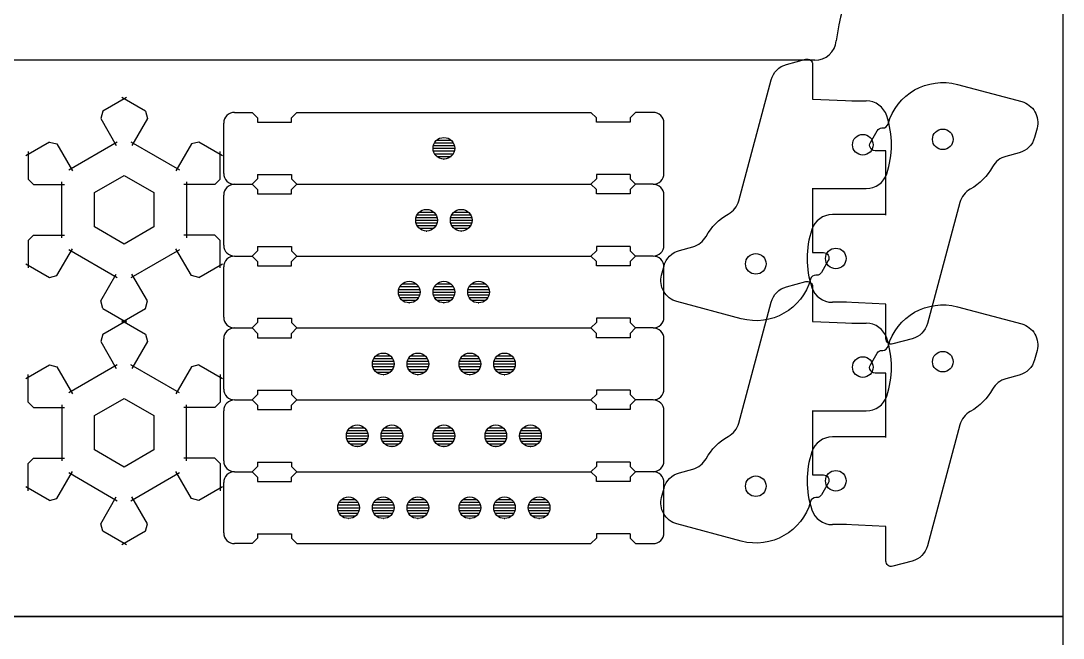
# Model space of a CAD drawing. Header units: inches. Extents: x -248 to 382, y -86 to 166.
# Drawn here: x 107.98 to 113.99, y 43.55 to 47.11 of the extents above; entities that cross this region are included whole.
import ezdxf

# ---------------------------------------------------------------- set-up
doc = ezdxf.new("R2010")
doc.units = ezdxf.units.IN
doc.header["$MEASUREMENT"] = 0
doc.layers.add('CUT', color=1, linetype='Continuous')
doc.layers.add('ETCH', color=5, linetype='Continuous')

# ---------------------------------------------------------------- blocks, each defined once
blk = doc.blocks.new('HingeTop')
at = {"layer": 'CUT', "ltscale": 0.0078125}
for p, q in [((-0.2420000000000186, 0.2628750000000153), (-0.004999999999995453, 0.252999999999993)), ((-0.01500000000000057, 0.2529999999999646), (0.06730811818719928, 0.2529999999999362)), ((-0.2420000000000044, -0.2530000000000072), (-0.004999999999995453, -0.2530000000000072)), ((-0.01500000000001478, -0.2530000000000072), (0.06730811818711402, -0.2530000000000356))]:
    blk.add_line(p, q, dxfattribs=at)
at = {"layer": 'CUT'}
blk.add_lwpolyline([(-0.2420000000000044, -0.2500000000000071), (-0.2419999999999902, -0.6220000000000638), (-0.1789304353138164, -0.6220000000000638, -0.5773502691895889), (-0.1518671414455497, -0.6688750000000605), (-0.1914156348850611, -0.7373750000001122, -0.267949192431152), (-0.2184789287533278, -0.7530000000001122), (-0.2240231221598492, -0.7530000000001069, 0.3364241253867803), (-0.2541185360290541, -0.7758340292276638, -0.4110309867570384), (-0.6548926467937548, -1.004323671022858), (-1.025460774706161, -0.9050302404078787, -0.414213562373166), (-1.113849122354409, -0.7519371314838728), (-1.099434927490776, -0.6981426239027242, -0.2679491924309491), (-1.011046579842485, -0.6097542762544834), (-0.934141223923902, -0.5891475482424693, 0.2037975577062603), (-0.8570858770336542, -0.5288629954650923, -0.1412170191681405), (-0.7286370045349884, -0.4004141229664371, 0.2037975577062902), (-0.6683524517575989, -0.3233587760761822), (-0.4811977525575486, 0.3751120702137505, -0.2679491924311215), (-0.3928094049092294, 0.4635004178620701), (-0.2813380951594411, 0.4933690652887677, -0.4931454260313123), (-0.2419999999999902, 0.4631838832172352), (-0.2419999999999902, 0.2628750000000135)], format="xyb", dxfattribs=at)
at = {"layer": 'CUT', "ltscale": 0.00390625}
for centre in [(0.04749999999998522, -2.842170943040401e-14), (-0.5700000000000074, -0.6875000000000713)]:
    blk.add_circle(centre, 0.05949999999999999, dxfattribs=at)
at = {"layer": 'CUT', "ltscale": 0.0078125}
for centre, radius, start, end in [((0.06730811818715665, 0.1279999999999504), 0.125, 18.36545763084453, 90), ((-0.3182499999999777, -3.552713678800501e-14), 0.5312499999999634, 341.6345423691602, 18.36545763084227), ((0.06730811818715665, -0.1280000000000072), 0.125, 269.999999999987, 341.6345423691626)]:
    blk.add_arc(centre, radius, start, end, dxfattribs=at)

msp = doc.modelspace()

# ---------------------------------------------------------------- hatches: boundary and pattern name
at = {"layer": 'ETCH'}
h = msp.add_hatch(dxfattribs=at)
h.set_pattern_fill('ANSI31', color=256, scale=0.125, angle=315)
h.set_pattern_definition([(0, (105.5345832969724, 46.37906027223009), (4.336808689942018e-18, 0.015625), [])])
h.paths.add_polyline_path([(110.3542622708473, 46.37906027223009, 1), (110.4792622708473, 46.37906027223009, 1)])
h = msp.add_hatch(dxfattribs=at)
h.set_pattern_fill('ANSI31', color=256, scale=0.125, angle=315)
h.set_pattern_definition([(0, (105.6345832969724, 45.96422687721404), (4.336808689942018e-18, 0.015625), [])])
h.paths.add_polyline_path([(110.3792622708473, 45.96422687721404, -1), (110.2542622708473, 45.96422687721404, -1)])
h = msp.add_hatch(dxfattribs=at)
h.set_pattern_fill('ANSI31', color=256, scale=0.125, angle=315)
h.set_pattern_definition([(0, (105.4345832969724, 45.96422687721404), (4.336808689942018e-18, 0.015625), [])])
h.paths.add_polyline_path([(110.5792622708473, 45.96422687721404, -1), (110.4542622708473, 45.96422687721404, -1)])
h = msp.add_hatch(dxfattribs=at)
h.set_pattern_fill('ANSI31', color=256, scale=0.125, angle=315)
h.set_pattern_definition([(0, (105.7345832969724, 45.54939348219796), (4.336808689942018e-18, 0.015625), [])])
h.paths.add_polyline_path([(110.2792622708473, 45.54939348219796, -1), (110.1542622708473, 45.54939348219796, -1)])
h = msp.add_hatch(dxfattribs=at)
h.set_pattern_fill('ANSI31', color=256, scale=0.125, angle=315)
h.set_pattern_definition([(0, (105.5345832969724, 45.54939348219796), (4.336808689942018e-18, 0.015625), [])])
h.paths.add_polyline_path([(110.4792622708473, 45.54939348219796, -1), (110.3542622708473, 45.54939348219796, -1)])
h = msp.add_hatch(dxfattribs=at)
h.set_pattern_fill('ANSI31', color=256, scale=0.125, angle=315)
h.set_pattern_definition([(0, (105.3345832969724, 45.54939348219796), (4.336808689942018e-18, 0.015625), [])])
h.paths.add_polyline_path([(110.6792622708473, 45.54939348219796, -1), (110.5542622708473, 45.54939348219796, -1)])
h = msp.add_hatch(dxfattribs=at)
h.set_pattern_fill('ANSI31', color=256, scale=0.125, angle=315)
h.set_pattern_definition([(0, (105.8845832969724, 45.1345600871819), (4.336808689942018e-18, 0.015625), [])])
h.paths.add_polyline_path([(110.1292622708473, 45.1345600871819, -1), (110.0042622708473, 45.1345600871819, -1)])
h = msp.add_hatch(dxfattribs=at)
h.set_pattern_fill('ANSI31', color=256, scale=0.125, angle=315)
h.set_pattern_definition([(0, (105.6845832969724, 45.1345600871819), (4.336808689942018e-18, 0.015625), [])])
h.paths.add_polyline_path([(110.3292622708473, 45.1345600871819, -1), (110.2042622708473, 45.1345600871819, -1)])
h = msp.add_hatch(dxfattribs=at)
h.set_pattern_fill('ANSI31', color=256, scale=0.125, angle=315)
h.set_pattern_definition([(0, (105.3845832969724, 45.1345600871819), (4.336808689942018e-18, 0.015625), [])])
h.paths.add_polyline_path([(110.6292622708473, 45.1345600871819, -1), (110.5042622708473, 45.1345600871819, -1)])
h = msp.add_hatch(dxfattribs=at)
h.set_pattern_fill('ANSI31', color=256, scale=0.125, angle=315)
h.set_pattern_definition([(0, (105.1845832969724, 45.1345600871819), (4.336808689942018e-18, 0.015625), [])])
h.paths.add_polyline_path([(110.8292622708473, 45.1345600871819, -1), (110.7042622708473, 45.1345600871819, -1)])
h = msp.add_hatch(dxfattribs=at)
h.set_pattern_fill('ANSI31', color=256, scale=0.125, angle=315)
h.set_pattern_definition([(0, (106.0345832969724, 44.71972669216582), (4.336808689942018e-18, 0.015625), [])])
h.paths.add_polyline_path([(109.9792622708473, 44.71972669216582, -1), (109.8542622708473, 44.71972669216582, -1)])
h = msp.add_hatch(dxfattribs=at)
h.set_pattern_fill('ANSI31', color=256, scale=0.125, angle=315)
h.set_pattern_definition([(0, (105.8345832969724, 44.71972669216582), (4.336808689942018e-18, 0.015625), [])])
h.paths.add_polyline_path([(110.1792622708473, 44.71972669216582, -1), (110.0542622708473, 44.71972669216582, -1)])
h = msp.add_hatch(dxfattribs=at)
h.set_pattern_fill('ANSI31', color=256, scale=0.125, angle=315)
h.set_pattern_definition([(0, (105.5345832969724, 44.71972669216582), (4.336808689942018e-18, 0.015625), [])])
h.paths.add_polyline_path([(110.4792622708473, 44.71972669216582, -1), (110.3542622708473, 44.71972669216582, -1)])
h = msp.add_hatch(dxfattribs=at)
h.set_pattern_fill('ANSI31', color=256, scale=0.125, angle=315)
h.set_pattern_definition([(0, (105.2345832969724, 44.71972669216582), (4.336808689942018e-18, 0.015625), [])])
h.paths.add_polyline_path([(110.7792622708473, 44.71972669216582, -1), (110.6542622708473, 44.71972669216582, -1)])
h = msp.add_hatch(dxfattribs=at)
h.set_pattern_fill('ANSI31', color=256, scale=0.125, angle=315)
h.set_pattern_definition([(0, (105.0345832969724, 44.71972669216582), (4.336808689942018e-18, 0.015625), [])])
h.paths.add_polyline_path([(110.9792622708473, 44.71972669216582, -1), (110.8542622708473, 44.71972669216582, -1)])
h = msp.add_hatch(dxfattribs=at)
h.set_pattern_fill('ANSI31', color=256, scale=0.125, angle=315)
h.set_pattern_definition([(0, (106.0845832969724, 44.30489329714977), (4.336808689942018e-18, 0.015625), [])])
h.paths.add_polyline_path([(109.9292622708473, 44.30489329714977, -1), (109.8042622708473, 44.30489329714977, -1)])
h = msp.add_hatch(dxfattribs=at)
h.set_pattern_fill('ANSI31', color=256, scale=0.125, angle=315)
h.set_pattern_definition([(0, (105.8845832969724, 44.30489329714977), (4.336808689942018e-18, 0.015625), [])])
h.paths.add_polyline_path([(110.1292622708473, 44.30489329714977, -1), (110.0042622708473, 44.30489329714977, -1)])
h = msp.add_hatch(dxfattribs=at)
h.set_pattern_fill('ANSI31', color=256, scale=0.125, angle=315)
h.set_pattern_definition([(0, (105.6845832969724, 44.30489329714977), (4.336808689942018e-18, 0.015625), [])])
h.paths.add_polyline_path([(110.3292622708473, 44.30489329714977, -1), (110.2042622708473, 44.30489329714977, -1)])
h = msp.add_hatch(dxfattribs=at)
h.set_pattern_fill('ANSI31', color=256, scale=0.125, angle=315)
h.set_pattern_definition([(0, (105.3845832969724, 44.30489329714977), (4.336808689942018e-18, 0.015625), [])])
h.paths.add_polyline_path([(110.6292622708473, 44.30489329714977, -1), (110.5042622708473, 44.30489329714977, -1)])
h = msp.add_hatch(dxfattribs=at)
h.set_pattern_fill('ANSI31', color=256, scale=0.125, angle=315)
h.set_pattern_definition([(0, (105.1845832969724, 44.30489329714977), (4.336808689942018e-18, 0.015625), [])])
h.paths.add_polyline_path([(110.8292622708473, 44.30489329714977, -1), (110.7042622708473, 44.30489329714977, -1)])
h = msp.add_hatch(dxfattribs=at)
h.set_pattern_fill('ANSI31', color=256, scale=0.125, angle=315)
h.set_pattern_definition([(0, (104.9845832969724, 44.30489329714977), (4.336808689942018e-18, 0.015625), [])])
h.paths.add_polyline_path([(111.0292622708473, 44.30489329714977, -1), (110.9042622708473, 44.30489329714977, -1)])

# ---------------------------------------------------------------- linework, layer by layer
at = {"layer": 'CUT'}
for p, q in [((112.5572582639738, 46.88703514819586), (102.384091591439, 46.88703514819586)), ((108.5852692769736, 46.67186282130454), (108.4482207968888, 46.59273784443555)), ((108.6952544631902, 46.59273784443556), (108.5582059831054, 46.67186282130454)), ((108.4482207968888, 46.59273784443555), (108.4367825030206, 46.55004955056729)), ((108.6952544631902, 46.59273784443556), (108.7066927570584, 46.55004955056729)), ((109.2092622708473, 46.58647696973813), (109.3105122708473, 46.58647696973813)), ((109.3417622708473, 46.55522696973813), (109.3105122708473, 46.58647696973813)), ((109.5367622708473, 46.55522696973811), (109.5680122708473, 46.58647696973811)), ((109.5680122708473, 46.58647696973811), (111.2655122708473, 46.58647696973812)), ((111.2967622708473, 46.55522696973812), (111.2655122708473, 46.58647696973812)), ((111.4917622708473, 46.55522696973813), (111.5230122708473, 46.58647696973813)), ((111.6242622708473, 46.58647696973813), (111.5230122708473, 46.58647696973813)), ((108.4367825030206, 46.55004955056729), (108.5264700030206, 46.39470624376347)), ((108.7066927570584, 46.55004955056729), (108.6170052570584, 46.39470624376347)), ((109.1467622708473, 46.23414357472206), (109.1467622708473, 46.52397696973813)), ((109.3417622708473, 46.55522696973813), (109.3417622708473, 46.53018531849212)), ((109.3417622708473, 46.53018531849212), (109.5367622708473, 46.53018531849212)), ((109.5367622708473, 46.53018531849212), (109.5367622708473, 46.55522696973811)), ((111.2967622708473, 46.53018531849212), (111.2967622708473, 46.55522696973812)), ((111.4917622708473, 46.53018531849212), (111.2967622708473, 46.53018531849212)), ((111.4917622708473, 46.55522696973813), (111.4917622708473, 46.53018531849212)), ((111.6867622708473, 46.23414357472206), (111.6867622708473, 46.52397696973813)), ((108.1409982047681, 46.41536279817353), (108.0039497246833, 46.33623782130455)), ((108.1409982047681, 46.41536279817353), (108.1836864986364, 46.40392450430527)), ((108.1836864986364, 46.40392450430527), (108.2733739986364, 46.24858119750144)), ((108.2520298517022, 46.25430034443556), (108.5321891499547, 46.41605039069759)), ((108.6112861101243, 46.41605039069759), (108.8914454083767, 46.25430034443556)), ((108.9597887614426, 46.40392450430527), (108.8701012614426, 46.24858119750143)), ((109.0024770553109, 46.41536279817353), (108.9597887614426, 46.40392450430527)), ((109.1395255353956, 46.33623782130455), (109.0024770553109, 46.41536279817353)), ((108.0174813716175, 46.35967532130455), (108.0174813716175, 46.20142536756657)), ((109.1259938884615, 46.20142536756659), (109.1259938884615, 46.35967532130455)), ((108.0174813716175, 46.20142536756657), (108.0487313716175, 46.17017536756658)), ((109.1259938884615, 46.20142536756659), (109.0947438884615, 46.17017536756659)), ((109.3417622708473, 46.20289357472206), (109.3105122708473, 46.17164357472206)), ((109.3417622708473, 46.22793522596807), (109.5367622708473, 46.22793522596807)), ((109.3417622708473, 46.22793522596807), (109.3417622708473, 46.20289357472206)), ((109.5367622708473, 46.22793522596807), (109.5367622708473, 46.20289357472205)), ((109.5680122708473, 46.17164357472205), (109.5367622708473, 46.20289357472205)), ((111.2655122708473, 46.17164357472205), (111.2967622708473, 46.20289357472205)), ((111.4917622708473, 46.22793522596807), (111.2967622708473, 46.22793522596807)), ((111.2967622708473, 46.22793522596807), (111.2967622708473, 46.20289357472205)), ((111.4917622708473, 46.22793522596807), (111.4917622708473, 46.20289357472206)), ((111.5230122708473, 46.17164357472206), (111.4917622708473, 46.20289357472206)), ((108.0487313716175, 46.17017536756658), (108.2281063716175, 46.17017536756659)), ((108.2124813716175, 45.86230027504253), (108.2124813716175, 46.18580036756659)), ((109.0947438884615, 46.17017536756659), (108.9153688884615, 46.17017536756659)), ((108.9309938884615, 46.18580036756659), (108.9309938884615, 45.86230027504253)), ((109.2092622708473, 46.17164357472206), (109.3105122708473, 46.17164357472206)), ((109.3105122708473, 46.17164357472206), (109.3417622708473, 46.14039357472206)), ((109.3417622708473, 46.14039357472206), (109.3417622708473, 46.11535192347605)), ((109.5680122708473, 46.17164357472205), (109.5367622708473, 46.14039357472205)), ((109.5367622708473, 46.11535192347605), (109.5367622708473, 46.14039357472205)), ((109.5680122708473, 46.17164357472205), (111.2655122708473, 46.17164357472205)), ((111.2655122708473, 46.17164357472205), (111.2967622708473, 46.14039357472205)), ((111.2967622708473, 46.11535192347605), (111.2967622708473, 46.14039357472205)), ((111.5230122708473, 46.17164357472206), (111.4917622708473, 46.14039357472206)), ((111.4917622708473, 46.14039357472206), (111.4917622708473, 46.11535192347605)), ((111.6242622708473, 46.17164357472206), (111.5230122708473, 46.17164357472206)), ((109.1467622708473, 45.81931017970599), (109.1467622708473, 46.10914357472206)), ((109.3417622708473, 46.11535192347605), (109.5367622708473, 46.11535192347605)), ((111.4917622708473, 46.11535192347605), (111.2967622708473, 46.11535192347605)), ((111.6867622708473, 45.81931017970599), (111.6867622708473, 46.10914357472206)), ((108.0174813716175, 45.84667527504253), (108.0487313716175, 45.87792527504253)), ((108.0174813716175, 45.84667527504253), (108.0174813716175, 45.68842532130456)), ((108.0487313716175, 45.87792527504253), (108.2281063716175, 45.87792527504253)), ((109.0947438884615, 45.87792527504254), (108.9153688884615, 45.87792527504253)), ((109.1259938884615, 45.84667527504254), (109.0947438884615, 45.87792527504254)), ((109.1259938884615, 45.68842532130456), (109.1259938884615, 45.84667527504254)), ((108.1836864986364, 45.64417613830385), (108.2733739986364, 45.79951944510768)), ((108.5321891499547, 45.63205025191152), (108.2520298517022, 45.79380029817355)), ((108.8914454083767, 45.79380029817355), (108.6112861101243, 45.63205025191152)), ((108.9597887614426, 45.64417613830385), (108.8701012614426, 45.79951944510768)), ((109.3105122708473, 45.75681017970599), (109.3417622708473, 45.78806017970599)), ((109.3417622708473, 45.813101830952), (109.5367622708473, 45.813101830952)), ((109.3417622708473, 45.813101830952), (109.3417622708473, 45.78806017970599)), ((109.5367622708473, 45.813101830952), (109.5367622708473, 45.78806017970598)), ((109.5680122708473, 45.75681017970598), (109.5367622708473, 45.78806017970598)), ((111.2655122708473, 45.75681017970599), (111.2967622708473, 45.78806017970599)), ((111.4917622708473, 45.813101830952), (111.2967622708473, 45.813101830952)), ((111.2967622708473, 45.813101830952), (111.2967622708473, 45.78806017970599)), ((111.4917622708473, 45.813101830952), (111.4917622708473, 45.78806017970599)), ((111.5230122708473, 45.75681017970599), (111.4917622708473, 45.78806017970599)), ((109.2092622708473, 45.75681017970599), (109.3105122708473, 45.75681017970599)), ((109.3105122708473, 45.75681017970599), (109.3417622708473, 45.72556017970599)), ((109.3417622708473, 45.72556017970599), (109.3417622708473, 45.70051852845998)), ((109.5367622708473, 45.72556017970598), (109.5680122708473, 45.75681017970598)), ((109.5367622708473, 45.70051852845998), (109.5367622708473, 45.72556017970598)), ((109.5680122708473, 45.75681017970598), (111.2655122708473, 45.75681017970599)), ((111.2655122708473, 45.75681017970599), (111.2967622708473, 45.72556017970599)), ((111.2967622708473, 45.70051852845998), (111.2967622708473, 45.72556017970599)), ((111.5230122708473, 45.75681017970599), (111.4917622708473, 45.72556017970599)), ((111.4917622708473, 45.72556017970599), (111.4917622708473, 45.70051852845998)), ((111.6242622708473, 45.75681017970599), (111.5230122708473, 45.75681017970599)), ((108.0039497246833, 45.71186282130456), (108.1409982047681, 45.63273784443558)), ((109.0024770553109, 45.63273784443558), (109.1395255353956, 45.71186282130456)), ((109.1467622708473, 45.40447678468993), (109.1467622708473, 45.69431017970599)), ((109.3417622708473, 45.70051852845998), (109.5367622708473, 45.70051852845998)), ((111.4917622708473, 45.70051852845998), (111.2967622708473, 45.70051852845998)), ((111.6867622708473, 45.40447678468993), (111.6867622708473, 45.69431017970599)), ((108.1409982047681, 45.63273784443558), (108.1836864986364, 45.64417613830385)), ((108.4367825030206, 45.49805109204182), (108.5264700030206, 45.65339439884565)), ((108.7066927570584, 45.49805109204183), (108.6170052570584, 45.65339439884565)), ((109.0024770553109, 45.63273784443558), (108.9597887614426, 45.64417613830385)), ((108.4482207968888, 45.45536279817355), (108.4367825030206, 45.49805109204182)), ((108.6952544631902, 45.45536279817357), (108.7066927570584, 45.49805109204183)), ((108.4482207968888, 45.45536279817355), (108.5852692769736, 45.37623782130457)), ((108.5582059831054, 45.37623782130457), (108.6952544631902, 45.45536279817357)), ((108.4482207968888, 45.30616412277271), (108.5852692769736, 45.3852890996417)), ((108.5582059831054, 45.3852890996417), (108.6952544631902, 45.3061641227727)), ((109.3105122708473, 45.34197678468993), (109.3417622708473, 45.37322678468993)), ((109.3417622708473, 45.39826843593593), (109.5367622708473, 45.39826843593593)), ((109.3417622708473, 45.39826843593593), (109.3417622708473, 45.37322678468993)), ((109.5367622708473, 45.39826843593593), (109.5367622708473, 45.37322678468991)), ((109.5680122708473, 45.34197678468991), (109.5367622708473, 45.37322678468991)), ((111.2655122708473, 45.34197678468992), (111.2967622708473, 45.37322678468992)), ((111.4917622708473, 45.39826843593593), (111.2967622708473, 45.39826843593593)), ((111.2967622708473, 45.39826843593593), (111.2967622708473, 45.37322678468992)), ((111.4917622708473, 45.39826843593593), (111.4917622708473, 45.37322678468993)), ((111.5230122708473, 45.34197678468993), (111.4917622708473, 45.37322678468993)), ((108.4482207968888, 45.30616412277271), (108.4367825030206, 45.26347582890445)), ((108.6952544631902, 45.3061641227727), (108.7066927570584, 45.26347582890444)), ((109.2092622708473, 45.34197678468993), (109.3105122708473, 45.34197678468993)), ((109.3105122708473, 45.34197678468993), (109.3417622708473, 45.31072678468993)), ((109.3417622708473, 45.31072678468993), (109.3417622708473, 45.28568513344391)), ((109.5680122708473, 45.34197678468991), (109.5367622708473, 45.31072678468991)), ((109.5367622708473, 45.28568513344391), (109.5367622708473, 45.31072678468991)), ((109.5680122708473, 45.34197678468991), (111.2655122708473, 45.34197678468992)), ((111.2655122708473, 45.34197678468992), (111.2967622708473, 45.31072678468992)), ((111.2967622708473, 45.28568513344391), (111.2967622708473, 45.31072678468992)), ((111.5230122708473, 45.34197678468993), (111.4917622708473, 45.31072678468993)), ((111.4917622708473, 45.31072678468993), (111.4917622708473, 45.28568513344391)), ((111.6242622708473, 45.34197678468993), (111.5230122708473, 45.34197678468993)), ((108.4367825030206, 45.26347582890445), (108.5264700030206, 45.10813252210062)), ((108.7066927570584, 45.26347582890444), (108.6170052570584, 45.10813252210062)), ((109.1467622708473, 44.98964338967386), (109.1467622708473, 45.27947678468993)), ((109.3417622708473, 45.28568513344391), (109.5367622708473, 45.28568513344391)), ((111.4917622708473, 45.28568513344391), (111.2967622708473, 45.28568513344391)), ((111.6867622708473, 44.98964338967386), (111.6867622708473, 45.27947678468993)), ((108.0039497246834, 45.0496640996417), (108.1409982047682, 45.12878907651069)), ((108.1409982047682, 45.12878907651069), (108.1836864986364, 45.11735078264242)), ((108.1836864986364, 45.11735078264242), (108.2733739986364, 44.96200747583858)), ((108.5321891499547, 45.12947666903474), (108.2520298517023, 44.96772662277272)), ((108.8914454083768, 44.96772662277272), (108.6112861101243, 45.12947666903474)), ((108.9597887614426, 45.11735078264242), (108.8701012614426, 44.96200747583859)), ((109.0024770553109, 45.12878907651069), (108.9597887614426, 45.11735078264242)), ((109.0024770553109, 45.12878907651069), (109.1395255353957, 45.0496640996417)), ((108.0174813716175, 44.91485164590374), (108.0174813716175, 45.0731015996417)), ((109.1259938884616, 45.0731015996417), (109.1259938884615, 44.91485164590372)), ((109.3105122708473, 44.92714338967386), (109.3417622708473, 44.95839338967386)), ((109.3417622708473, 44.98343504091986), (109.5367622708473, 44.98343504091986)), ((109.3417622708473, 44.98343504091986), (109.3417622708473, 44.95839338967386)), ((109.5367622708473, 44.98343504091986), (109.5367622708473, 44.95839338967384)), ((109.5680122708473, 44.92714338967384), (109.5367622708473, 44.95839338967384)), ((111.2655122708473, 44.92714338967385), (111.2967622708473, 44.95839338967385)), ((111.4917622708473, 44.98343504091986), (111.2967622708473, 44.98343504091986)), ((111.2967622708473, 44.98343504091986), (111.2967622708473, 44.95839338967385)), ((111.4917622708473, 44.98343504091986), (111.4917622708473, 44.95839338967386)), ((111.5230122708473, 44.92714338967386), (111.4917622708473, 44.95839338967386)), ((108.0174813716175, 44.91485164590374), (108.0487313716175, 44.88360164590374)), ((108.0487313716175, 44.88360164590374), (108.2281063716175, 44.88360164590374)), ((108.2124813716175, 44.89922664590374), (108.2124813716175, 44.57572655337968)), ((109.0947438884615, 44.88360164590373), (108.9153688884615, 44.88360164590374)), ((108.9309938884615, 44.57572655337968), (108.9309938884615, 44.89922664590374)), ((109.1259938884615, 44.91485164590372), (109.0947438884615, 44.88360164590373)), ((109.2092622708473, 44.92714338967386), (109.3105122708473, 44.92714338967386)), ((109.3105122708473, 44.92714338967386), (109.3417622708473, 44.89589338967386)), ((109.3417622708473, 44.89589338967386), (109.3417622708473, 44.87085173842785)), ((109.5680122708473, 44.92714338967384), (109.5367622708473, 44.89589338967384)), ((109.5367622708473, 44.87085173842785), (109.5367622708473, 44.89589338967384)), ((109.5680122708473, 44.92714338967384), (111.2655122708473, 44.92714338967385)), ((111.2655122708473, 44.92714338967385), (111.2967622708473, 44.89589338967385)), ((111.2967622708473, 44.87085173842785), (111.2967622708473, 44.89589338967385)), ((111.5230122708473, 44.92714338967386), (111.4917622708473, 44.89589338967386)), ((111.4917622708473, 44.89589338967386), (111.4917622708473, 44.87085173842785)), ((111.6242622708473, 44.92714338967386), (111.5230122708473, 44.92714338967386)), ((109.1467622708473, 44.57480999465779), (109.1467622708473, 44.86464338967386)), ((109.3417622708473, 44.87085173842785), (109.5367622708473, 44.87085173842785)), ((111.4917622708473, 44.87085173842785), (111.2967622708473, 44.87085173842785)), ((111.6867622708473, 44.57480999465779), (111.6867622708473, 44.86464338967386)), ((108.0174813716175, 44.5601015533797), (108.0487313716175, 44.59135155337969)), ((108.0487313716175, 44.59135155337969), (108.2281063716175, 44.59135155337968)), ((109.0947438884616, 44.59135155337968), (108.9153688884615, 44.59135155337968)), ((109.1259938884616, 44.56010155337968), (109.0947438884616, 44.59135155337968)), ((108.0174813716175, 44.40185159964172), (108.0174813716175, 44.5601015533797)), ((108.1836864986364, 44.357602416641), (108.2733739986364, 44.51294572344483)), ((108.9597887614426, 44.357602416641), (108.8701012614426, 44.51294572344484)), ((109.1259938884616, 44.56010155337968), (109.1259938884616, 44.40185159964172)), ((109.2092622708473, 44.51230999465779), (109.3105122708473, 44.51230999465779)), ((109.3417622708473, 44.54355999465779), (109.3105122708473, 44.51230999465779)), ((109.3417622708473, 44.48105999465779), (109.3105122708473, 44.51230999465779)), ((109.3417622708473, 44.5686016459038), (109.5367622708473, 44.5686016459038)), ((109.3417622708473, 44.5686016459038), (109.3417622708473, 44.54355999465779)), ((109.5367622708473, 44.5686016459038), (109.5367622708473, 44.54355999465778)), ((109.5680122708473, 44.51230999465778), (109.5367622708473, 44.54355999465778)), ((109.5367622708473, 44.48105999465778), (109.5680122708473, 44.51230999465778)), ((109.5680122708473, 44.51230999465778), (111.2655122708473, 44.51230999465778)), ((111.2967622708473, 44.54355999465778), (111.2655122708473, 44.51230999465778)), ((111.2655122708473, 44.51230999465778), (111.2967622708473, 44.48105999465778)), ((111.4917622708473, 44.5686016459038), (111.2967622708473, 44.5686016459038)), ((111.2967622708473, 44.5686016459038), (111.2967622708473, 44.54355999465778)), ((111.4917622708473, 44.5686016459038), (111.4917622708473, 44.54355999465779)), ((111.5230122708473, 44.51230999465779), (111.4917622708473, 44.54355999465779)), ((111.4917622708473, 44.48105999465779), (111.5230122708473, 44.51230999465779)), ((111.6242622708473, 44.51230999465779), (111.5230122708473, 44.51230999465779)), ((108.2520298517023, 44.5072265765107), (108.5321891499547, 44.34547653024867)), ((108.6112861101243, 44.34547653024867), (108.8914454083768, 44.5072265765107)), ((109.3417622708473, 44.48105999465779), (109.3417622708473, 44.45601834341178)), ((109.3417622708473, 44.45601834341178), (109.5367622708473, 44.45601834341178)), ((109.5367622708473, 44.45601834341178), (109.5367622708473, 44.48105999465778)), ((111.2967622708473, 44.45601834341178), (111.2967622708473, 44.48105999465778)), ((111.4917622708473, 44.45601834341178), (111.2967622708473, 44.45601834341178)), ((111.4917622708473, 44.48105999465779), (111.4917622708473, 44.45601834341178)), ((108.1409982047682, 44.34616412277273), (108.0039497246834, 44.42528909964172)), ((109.1395255353957, 44.42528909964172), (109.0024770553109, 44.34616412277273)), ((109.1467622708473, 44.15997659964172), (109.1467622708473, 44.44980999465779)), ((111.6867622708473, 44.15997659964172), (111.6867622708473, 44.44980999465779)), ((108.1409982047682, 44.34616412277273), (108.1836864986364, 44.357602416641)), ((108.4367825030206, 44.21147737037898), (108.5264700030206, 44.3668206771828)), ((108.7066927570584, 44.21147737037897), (108.6170052570584, 44.3668206771828)), ((109.0024770553109, 44.34616412277273), (108.9597887614426, 44.357602416641)), ((108.4482207968888, 44.16878907651072), (108.4367825030206, 44.21147737037898)), ((108.6952544631902, 44.16878907651071), (108.7066927570584, 44.21147737037897)), ((108.5852692769736, 44.08966409964172), (108.4482207968888, 44.16878907651072)), ((108.6952544631902, 44.16878907651071), (108.5582059831054, 44.08966409964172)), ((109.3417622708473, 44.15376825088773), (109.5367622708473, 44.15376825088773)), ((109.3417622708473, 44.15376825088773), (109.3417622708473, 44.12872659964172)), ((109.5367622708473, 44.15376825088773), (109.5367622708473, 44.12872659964172)), ((111.4917622708473, 44.15376825088773), (111.2967622708473, 44.15376825088773)), ((111.2967622708473, 44.15376825088773), (111.2967622708473, 44.12872659964172)), ((111.4917622708473, 44.15376825088773), (111.4917622708473, 44.12872659964172)), ((109.3105122708473, 44.09747659964172), (109.2092622708473, 44.09747659964172)), ((109.3417622708473, 44.12872659964172), (109.3105122708473, 44.09747659964172)), ((109.5680122708473, 44.09747659964172), (109.5367622708473, 44.12872659964172)), ((109.5680122708473, 44.09747659964172), (111.2655122708473, 44.09747659964172)), ((111.2967622708473, 44.12872659964172), (111.2655122708473, 44.09747659964172)), ((111.4917622708473, 44.12872659964172), (111.5230122708473, 44.09747659964172)), ((111.5230122708473, 44.09747659964172), (111.6242622708473, 44.09747659964172))]:
    msp.add_line(p, q, dxfattribs=at)
for points in [[(89.99067492770641, 43.67703514819586), (113.9906749277064, 43.67703514819586), (113.9906749277064, 55.67703514819586), (89.99067492770641, 55.67703514819586)], [(108.5717376300395, 46.22237736537448), (108.7434938884615, 46.12321384333951), (108.7434938884615, 45.9248867992696), (108.5717376300395, 45.82572327723464), (108.3999813716175, 45.9248867992696), (108.3999813716175, 46.12321384333951)], [(108.5717376300395, 44.93580364371163), (108.7434938884615, 44.83664012167667), (108.7434938884615, 44.63831307760675), (108.5717376300395, 44.53914955557179), (108.3999813716175, 44.63831307760675), (108.3999813716175, 44.83664012167667)], [(89.99067492770641, 31.67703514819586), (113.9906749277064, 31.67703514819586), (113.9906749277064, 43.67703514819586), (89.99067492770641, 43.67703514819586)]]:
    msp.add_lwpolyline(points, close=True, dxfattribs=at)
for centre, radius, start, end in [((113.7406749277064, 46.88703514819585), 1.065000000000008, 96.02958733268886, 173.9704126673108), ((112.5572582639738, 47.01203514819586), 0.125, 270, 353.9704126673108), ((109.2092622708473, 46.52397696973813), 0.0625, 90, 180), ((111.6242622708473, 46.52397696973813), 0.0625, 0, 90), ((109.2092622708473, 46.23414357472206), 0.0625, 180, 270), ((111.6242622708473, 46.23414357472206), 0.0625, 270, 0), ((109.2092622708473, 46.10914357472206), 0.0625, 90, 180), ((111.6242622708473, 46.10914357472206), 0.0625, 0, 90), ((109.2092622708473, 45.81931017970599), 0.0625, 180, 270), ((111.6242622708473, 45.81931017970599), 0.0625, 270, 0), ((109.2092622708473, 45.69431017970599), 0.0625, 90, 180), ((111.6242622708473, 45.69431017970599), 0.0625, 0, 90), ((111.6242622708473, 45.40447678468993), 0.0625, 270, 270), ((109.2092622708473, 45.40447678468993), 0.0625, 180, 270), ((111.6242622708473, 45.40447678468993), 0.0625, 270, 0), ((109.2092622708473, 45.27947678468993), 0.0625, 90, 180), ((111.6242622708473, 45.27947678468993), 0.0625, 0, 90), ((109.2092622708473, 44.98964338967386), 0.0625, 180, 270), ((111.6242622708473, 44.98964338967386), 0.0625, 270, 0), ((109.2092622708473, 44.86464338967386), 0.0625, 90, 180), ((111.6242622708473, 44.86464338967386), 0.0625, 0, 90), ((109.2092622708473, 44.57480999465779), 0.0625, 180, 270), ((111.6242622708473, 44.57480999465779), 0.0625, 270, 0), ((109.2092622708473, 44.44980999465779), 0.0625, 90, 180), ((111.6242622708473, 44.44980999465779), 0.0625, 0, 90), ((109.2092622708473, 44.15997659964172), 0.0625, 180, 270), ((111.6242622708473, 44.15997659964172), 0.0625, 270, 0)]:
    msp.add_arc(centre, radius, start, end, dxfattribs=at)
at = {"layer": 'ETCH'}
for centre in [(110.4167622708473, 46.37906027223009), (110.3167622708473, 45.96422687721404), (110.5167622708473, 45.96422687721404), (110.2167622708473, 45.54939348219796), (110.4167622708473, 45.54939348219796), (110.6167622708473, 45.54939348219796), (110.0667622708473, 45.1345600871819), (110.2667622708473, 45.1345600871819), (110.5667622708473, 45.1345600871819), (110.7667622708473, 45.1345600871819), (109.9167622708473, 44.71972669216582), (110.1167622708473, 44.71972669216582), (110.4167622708473, 44.71972669216582), (110.7167622708473, 44.71972669216582), (110.9167622708473, 44.71972669216582), (109.8667622708473, 44.30489329714977), (110.0667622708473, 44.30489329714977), (110.2667622708473, 44.30489329714977), (110.5667622708473, 44.30489329714977), (110.7667622708473, 44.30489329714977), (110.9667622708473, 44.30489329714977)]:
    msp.add_circle(centre, 0.0625, dxfattribs=at)

# ---------------------------------------------------------------- block references
at = {"layer": 'CUT'}
for p in [(112.7869546983963, 46.39947950592629), (112.7869546983963, 45.11631359109633)]:
    msp.add_blockref('HingeTop', p, dxfattribs=at)
at = {"layer": 'CUT', "rotation": 180}
for p in [(112.7260965925446, 45.74322950592628), (112.7260965925446, 44.46006359109631)]:
    msp.add_blockref('HingeTop', p, dxfattribs=at)

doc.saveas('drawing.dxf')
